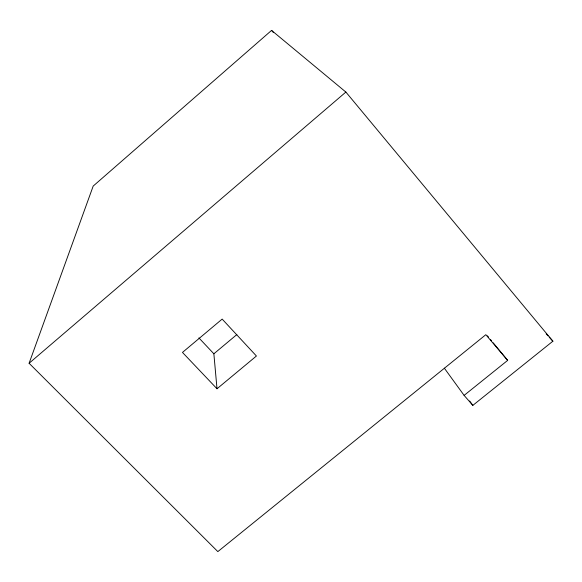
<?xml version="1.0" encoding="UTF-8"?>
<svg xmlns="http://www.w3.org/2000/svg" width="582" height="582" viewBox="0 0 582 582"><rect width="100%" height="100%" fill="white"/><g stroke="black" fill="none" stroke-linecap="round" stroke-linejoin="round"><path stroke-width="0.87" d="M464.109 395.389L507.664 360.382L485.832 334.694L217.843 551.605L29.1 363.263L93.193 186.073L271.568 30.395L345.875 92.065L552.9 341.197L472.839 405.378L464.109 395.389L444.35 368.18M29.1 363.263L345.875 92.065M217.013 388.769L182.472 352.423L222.164 319.089L256.429 356.009L217.013 388.769L213.863 353.791L236.852 334.57M198.906 337.902L213.863 353.791M546.163 333.821L547.997 335.836M549.226 337.174L552.9 341.197M271.568 30.395L273.264 32.417M487.44 335.843L488.596 337.24M490.328 339.35L491.484 340.746M493.216 342.849L507.664 360.382M469.63 400.969L472.839 405.378"/></g></svg>
